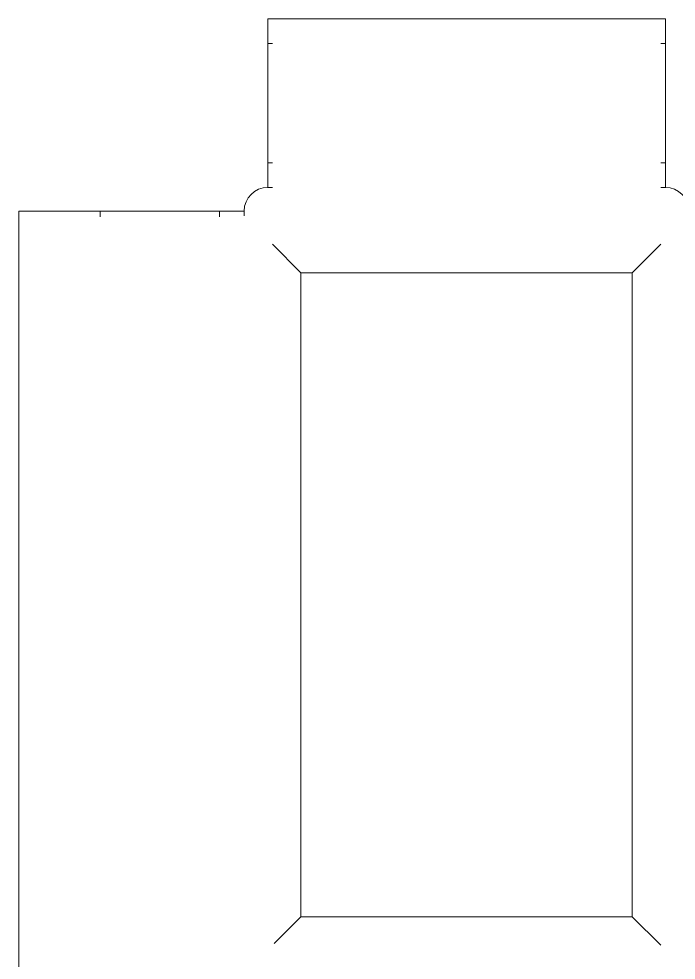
# Model space of a CAD drawing. Header units: centimetres. Extents: x -62 to 52, y -81 to 78.
# Drawn here: x -62.1 to 7.4, y -21.7 to 77.6 of the extents above; entities that cross this region are included whole.
import ezdxf

# ---------------------------------------------------------------- set-up
doc = ezdxf.new("R2010")
doc.units = ezdxf.units.CM
doc.header["$MEASUREMENT"] = 0
doc.layers.add('Layer 1', color=7, linetype='Continuous')

msp = doc.modelspace()

# ---------------------------------------------------------------- linework, layer by layer
at = {"layer": 'Layer 1', "color": 250, "lineweight": 20}
msp.add_lwpolyline([(-32.28433, -17.15703), (2.71567, -17.15703), (2.71567, 50.84297), (-32.28433, 50.84297), (-32.28433, -17.15703)], close=True, dxfattribs=at)
for points, knots in [([(-35.28556, 59.84999), (-35.28556, 59.84999), (-35.78552, 59.84999), (-35.78552, 59.84999), (-35.78552, 59.84999), (-35.78552, 77.64999), (-35.78552, 77.64999), (-35.78552, 77.64999), (6.21448, 77.64999), (6.21448, 77.64999), (6.21448, 77.64999), (6.21448, 59.84999), (6.21448, 59.84999), (6.21448, 59.84999), (5.71448, 59.84999), (5.71448, 59.84999)], [0, 0, 0, 0, 0.2, 0.2, 0.2, 0.4, 0.4, 0.4, 0.6, 0.6, 0.6, 0.8, 0.8, 0.8, 1, 1, 1, 1]), ([(-56.08555, 57.35001), (-56.08555, 57.35001), (-62.08555, 57.35001), (-62.08555, 57.35001), (-62.08555, 57.35001), (-62.08555, -77.64999), (-62.08555, -77.64999), (-62.08555, -77.64999), (-56.08555, -77.64999), (-56.08555, -77.64999)], [0, 0, 0, 0, 0.33333333, 0.33333333, 0.33333333, 0.66666667, 0.66666667, 0.66666667, 1, 1, 1, 1])]:
    msp.add_open_spline(points, degree=3, knots=knots, dxfattribs=at)
at = {"layer": 'Layer 1', "color": 250, "lineweight": 9}
for points in [[(-35.78556, 75.04999), (-35.78556, 75.04999), (-35.28556, 75.04999), (-35.28556, 75.04999)], [(5.71448, 75.04999), (5.71448, 75.04999), (6.21448, 75.04999), (6.21448, 75.04999)], [(-35.78555, 62.45), (-35.78555, 62.45), (-35.28555, 62.45), (-35.28555, 62.45)], [(5.71448, 62.44999), (5.71448, 62.44999), (6.21448, 62.44999), (6.21448, 62.44999)], [(-53.48555, 57.35001), (-53.48555, 57.35001), (-53.48555, 56.75436), (-53.48555, 56.75436)], [(-40.88336, 57.35001), (-40.88336, 57.35001), (-40.88336, 56.75436), (-40.88336, 56.75436)]]:
    msp.add_open_spline(points, degree=3, dxfattribs=at)
for points, knots in [([(-35.28556, 59.85), (-35.28556, 59.85), (-35.78556, 59.85), (-35.78556, 59.85), (-35.78556, 59.85), (-35.78556, 59.85), (-35.78556, 59.85), (-37.16055, 59.85), (-38.28555, 58.72501), (-38.28555, 57.35), (-38.28555, 57.35), (-38.28555, 57.35), (-38.28555, 57.35), (-38.28555, 57.35), (-38.28555, 56.85), (-38.28555, 56.85)], [0, 0, 0, 0, 0.2, 0.2, 0.2, 0.4, 0.4, 0.4, 0.6, 0.6, 0.6, 0.8, 0.8, 0.8, 1, 1, 1, 1]), ([(5.71448, 59.84999), (5.71448, 59.84999), (6.21448, 59.84999), (6.21448, 59.84999), (6.21448, 59.84999), (6.21448, 59.84999), (6.21448, 59.84999), (7.58947, 59.84999), (8.71447, 58.725), (8.71447, 57.34999), (8.71447, 57.34999), (8.71447, 57.34999), (8.71447, 57.34999), (8.71447, 57.34999), (8.71447, 56.84999), (8.71447, 56.84999)], [0, 0, 0, 0, 0.2, 0.2, 0.2, 0.4, 0.4, 0.4, 0.6, 0.6, 0.6, 0.8, 0.8, 0.8, 1, 1, 1, 1]), ([(-56.08555, 57.35001), (-56.08555, 57.35001), (-53.48555, 57.35001), (-53.48555, 57.35001), (-53.48555, 57.35001), (-38.28555, 57.35001), (-38.28555, 57.35001)], [0, 0, 0, 0, 0.5, 0.5, 0.5, 1, 1, 1, 1])]:
    msp.add_open_spline(points, degree=3, knots=knots, dxfattribs=at)
at = {"layer": 'Layer 1', "color": 250, "lineweight": 20}
for points in [[(-35.28433, 53.84297), (-35.28433, 53.84297), (-32.28433, 50.84297), (-32.28433, 50.84297)], [(5.71568, 53.84297), (5.71568, 53.84297), (2.71567, 50.84297), (2.71567, 50.84297)], [(-32.28433, -17.15703), (-32.28433, -17.15703), (-35.11083, -19.98353), (-35.11083, -19.98353)], [(2.71567, -17.15703), (2.71567, -17.15703), (5.71568, -20.15703), (5.71568, -20.15703)]]:
    msp.add_open_spline(points, degree=3, dxfattribs=at)

doc.saveas('drawing.dxf')
